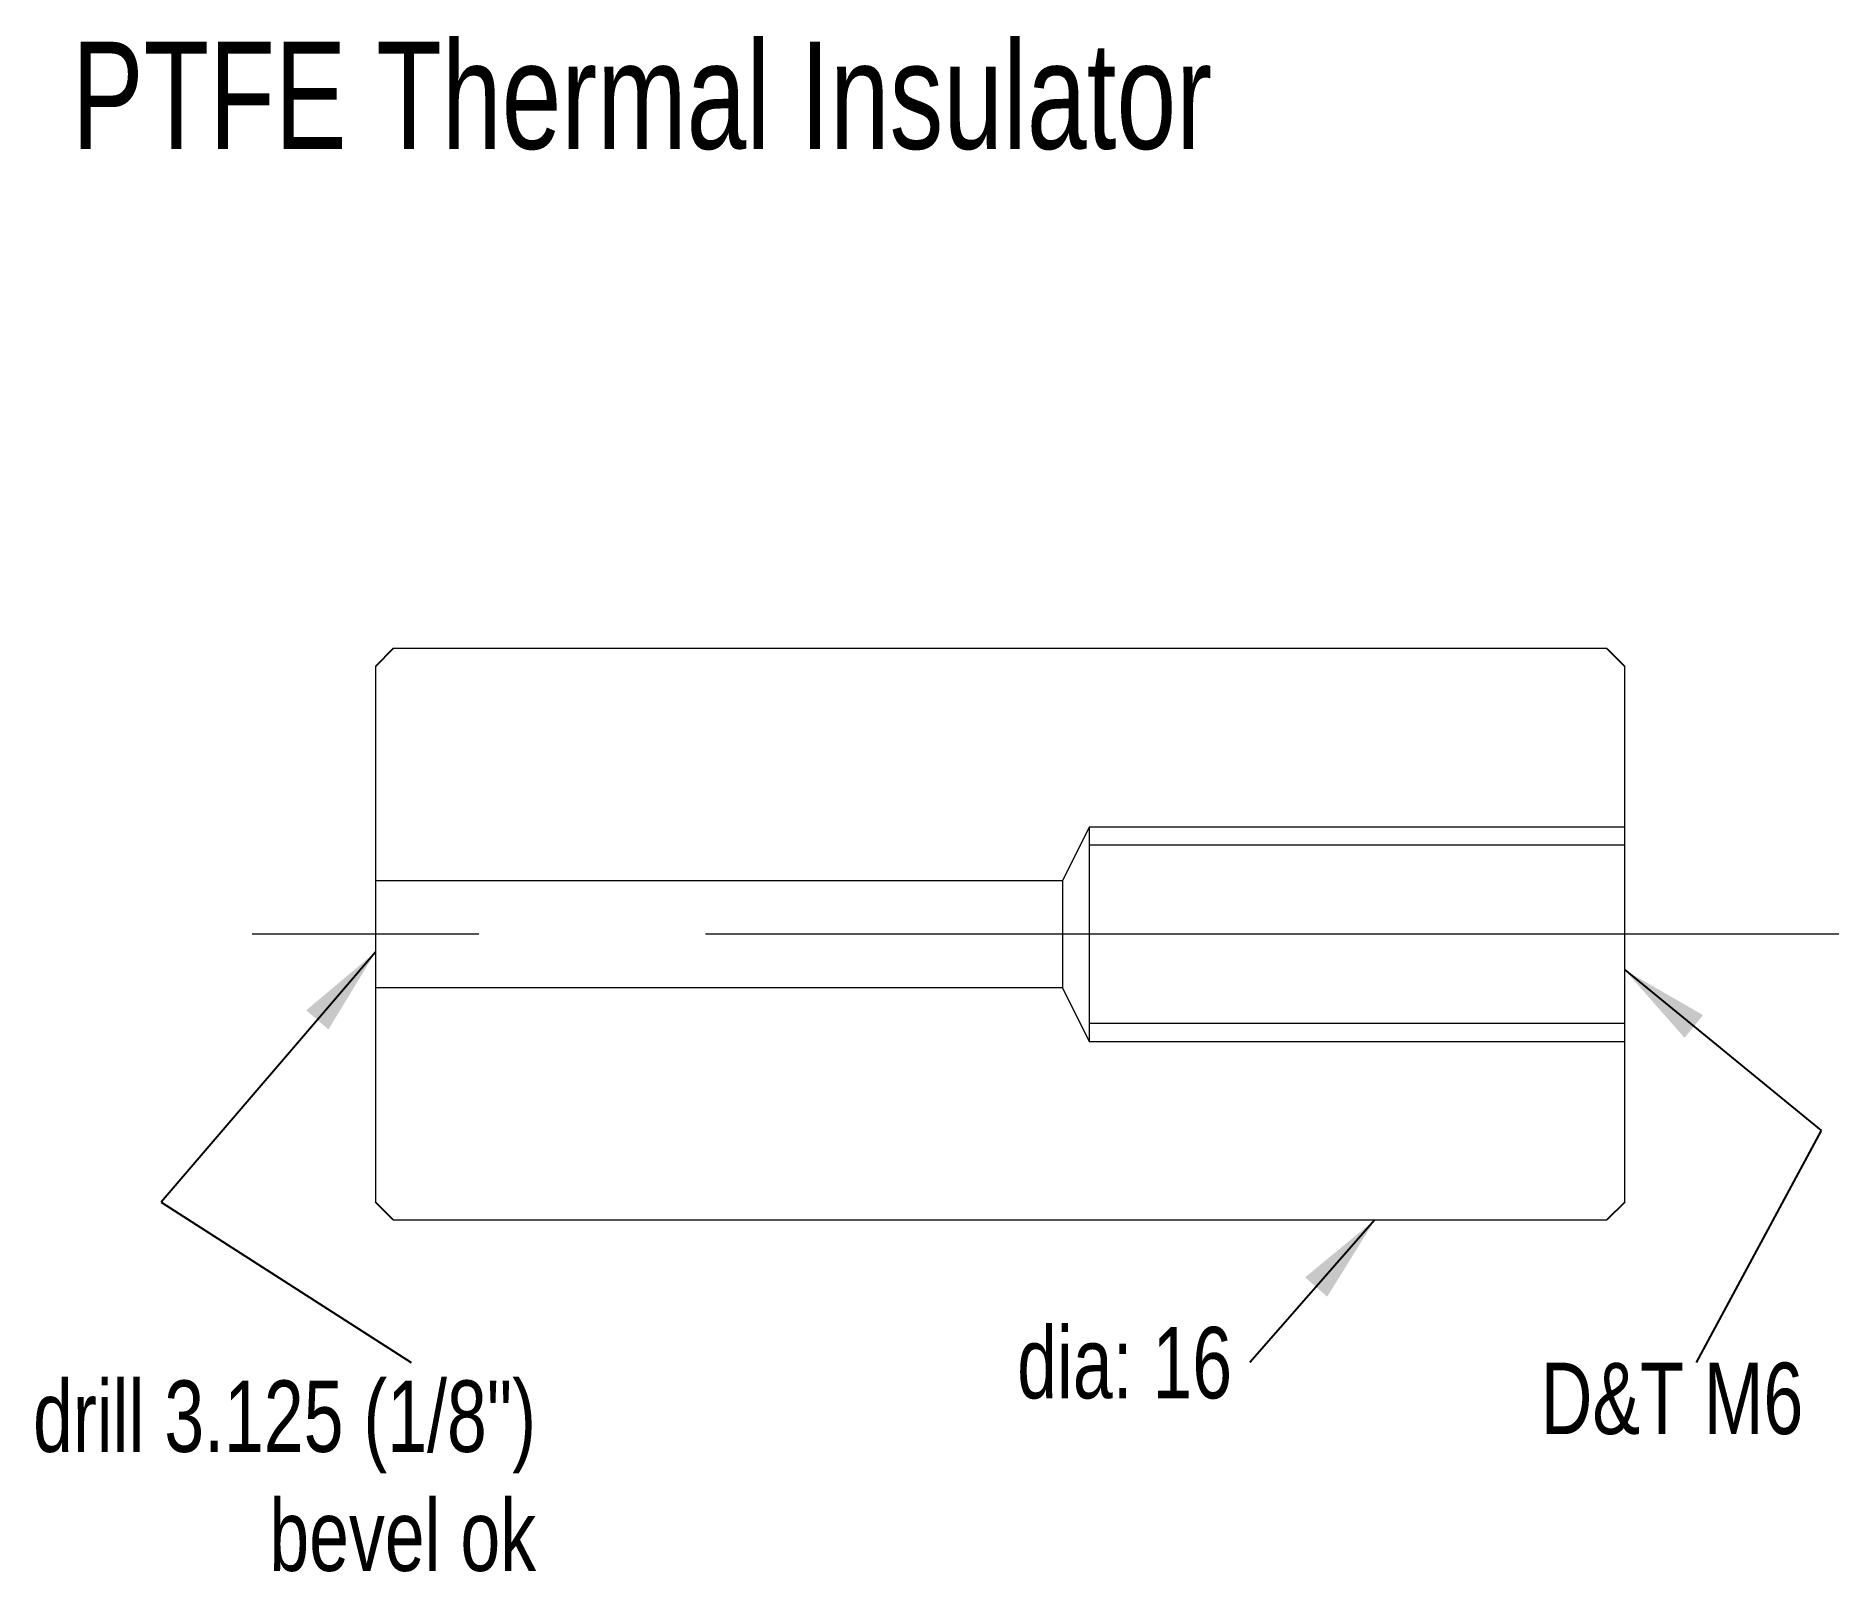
# Model space of a CAD drawing. Header units: millimetres. Extents: x -21 to 29.5, y -17.9 to 25.2.
import ezdxf

# ---------------------------------------------------------------- set-up
doc = ezdxf.new("R2010")
doc.units = ezdxf.units.MM
doc.linetypes.add('CENTER', pattern=[50.8, 31.75, -6.35, 6.35, -6.35])
doc.linetypes.add('DASHEDX2', pattern=[38.1, 25.4, -12.7])
doc.layers.get('0').update_dxf_attribs({"linetype": 'CONTINUOUS', "lineweight": 0, "true_color": 0xffffff})
doc.layers.add('NULL', color=7, linetype='ByLayer')
doc.styles.get("Standard").update_dxf_attribs({"font": 'txt', "width": 0.75})
doc.dimstyles.get("Standard").update_dxf_attribs({"dimtxt": 2.5, "dimasz": 2.5, "dimexe": 1.25, "dimexo": 0.625, "dimtad": 1, "dimtxsty": 'Standard', "dimcen": 2.5, "dimadec": 0, "dimazin": 0, "dimtfac": 1, "dimtmove": 0, "dimatfit": 3, "dimfxl": 1, "dimarcsym": 0})

msp = doc.modelspace()

# ---------------------------------------------------------------- linework, layer by layer
at = {"lineweight": 0}
for p, q in [((23, 8), (-11, 8)), ((-11.5, 7.5), (-11.5, -7.5)), ((23.5, -7.5), (23.5, 7.5)), ((-11, -8), (23, -8))]:
    msp.add_line(p, q, dxfattribs=at)
at = {"linetype": 'DASHEDX2', "lineweight": 5}
for p, q in [((8.5, 3), (7.75, 1.5)), ((23.5, 3), (8.5, 3)), ((8.5, 3), (8.5, -3)), ((23.5, 2.5), (8.5, 2.5)), ((7.75, 1.5), (-11.5, 1.5)), ((7.75, 1.5), (7.75, -1.5)), ((7.75, -1.5), (-11.5, -1.5)), ((7.75, -1.5), (8.5, -3)), ((23.5, -2.5), (8.5, -2.5)), ((8.5, -3), (23.5, -3))]:
    msp.add_line(p, q, dxfattribs=at)
at = {"linetype": 'CENTER', "lineweight": 5}
msp.add_line((29.5, 0), (-18.5, 0), dxfattribs=at)
at = {"layer": 'NULL'}
for p, q in [((-11, 8), (-11.5, 7.5)), ((23, 8), (23.5, 7.5)), ((-11, -8), (-11.5, -7.5)), ((23.5, -7.5), (23, -8))]:
    msp.add_line(p, q, dxfattribs=at)

# ---------------------------------------------------------------- texts
at = {"lineweight": 5, "char_height": 2, "width": 100, "attachment_point": 3}
for s, insert in [('dia:\\~16', (12.5, -11)), ('D&T\\~M6', (28.5, -12)), ('drill\\~3.125\\~(1/8")\\Pbevel\\~ok', (-7, -12.5))]:
    msp.add_mtext(s, dxfattribs=dict(at, insert=insert))
at = {"layer": 'NULL', "linetype": 'CONTINUOUS', "insert": (-20, 25), "char_height": 3, "width": 100, "attachment_point": 1}
msp.add_mtext('PTFE\\~Thermal\\~Insulator', dxfattribs=at)

# ---------------------------------------------------------------- leaders
at = {"lineweight": 5}
for points in [[(-11.5, -0.5), (-17.5, -7.5), (-10.5, -12)], [(23.5, -1), (29, -5.5), (25.5, -12)], [(16.5, -8), (13, -12)]]:
    msp.add_leader(points, dimstyle='Standard', dxfattribs=at)

doc.saveas('drawing.dxf')
